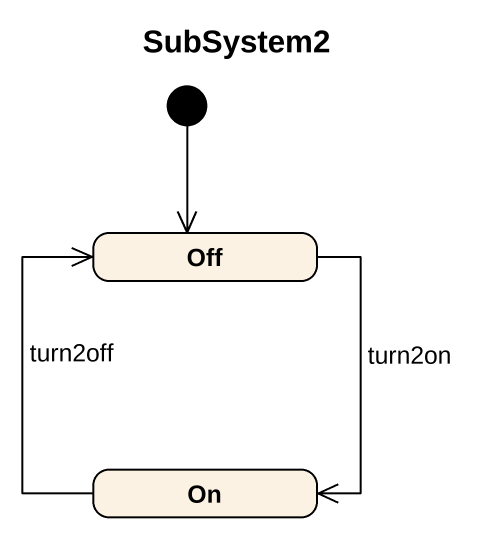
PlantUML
@startuml
title SubSystem2
hide empty description
state Off
state "On" as On_
[*] --> Off
Off --> On_ : turn2on
On_ -up-> Off : turn2off
@enduml
